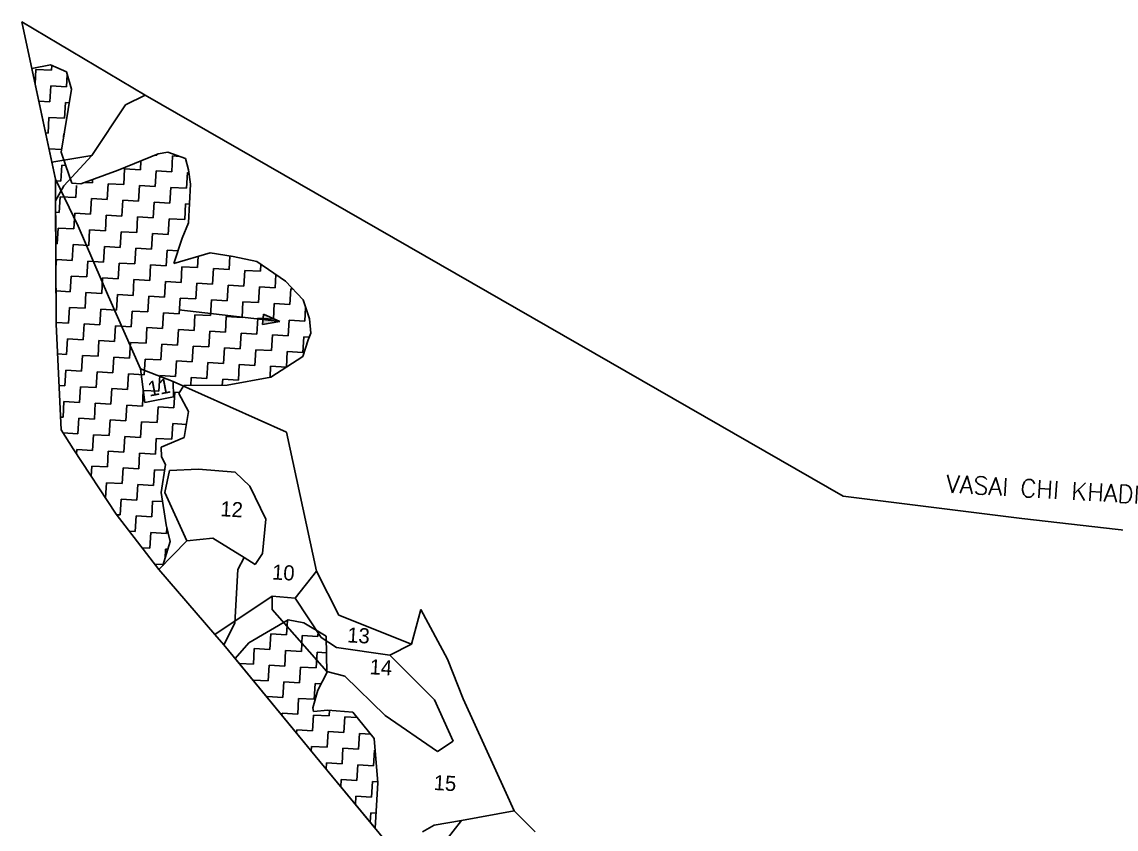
# Model space of a CAD drawing. Header units: metres. Extents: x 268242 to 270106, y 2134353 to 2135981.
# Drawn here: x 268242 to 268905, y 2135491 to 2135981 of the extents above; entities that cross this region are included whole.
import ezdxf

# ---------------------------------------------------------------- set-up
doc = ezdxf.new("R2010")
doc.units = ezdxf.units.M
for name, color, linetype in [('LINE_WATER', 4, 'Continuous'), ('OFF', 1, 'Continuous'), ('POLY_HATCH', 12, 'Continuous'), ('POLY_PARCEL', 6, 'Continuous'), ('TEXT_MAPOUT', 7, 'Continuous'), ('TEXT_PARCEL', 7, 'Continuous'), ('V_BOUND_LINE', 7, 'Continuous')]:
    doc.layers.add(name, color=color, linetype=linetype)
doc.styles.get("Standard").update_dxf_attribs({"font": 'simplex.shx'})
doc.styles.add('TEXT_MAP', font='')
doc.styles.get('TEXT_MAP').set_extended_font_data('Kruti Dev 050')

msp = doc.modelspace()

# ---------------------------------------------------------------- hatches: boundary and pattern name
h = msp.add_hatch(color=256)
h.paths.add_polyline_path([(268388.15, 2135800.51), (268387.79, 2135797.4), (268398.31, 2135799.33)])
h.paths.add_polyline_path([(268398.31, 2135799.33), (268388.51, 2135803.61), (268388.15, 2135800.51)])

# ---------------------------------------------------------------- linework, layer by layer
for points in [[(268398.31, 2135799.33), (268337.09, 2135806.39)], [(268387.79, 2135797.4), (268388.51, 2135803.61)], [(268398.31, 2135799.33), (268388.51, 2135803.61)], [(268398.31, 2135799.33), (268387.79, 2135797.4)]]:
    msp.add_lwpolyline(points)
at = {"layer": 'LINE_WATER'}
for p, q in [((268316.77, 2135936.44), (268304.82, 2135930.69)), ((268304.82, 2135930.69), (268284.44, 2135899.94)), ((268284.44, 2135899.94), (268260.15, 2135895.89)), ((268284.44, 2135899.94), (268267.38, 2135881.55)), ((268267.38, 2135881.55), (268262.43, 2135872.32)), ((268342.03, 2135666.25), (268325, 2135648.89)), ((268376.73, 2135656.05), (268372.91, 2135648.81)), ((268372.91, 2135648.81), (268371.03, 2135616.36)), ((268371.03, 2135616.36), (268364.39, 2135603.18)), ((268508.4, 2135496.66), (268491.74, 2135493.95)), ((268508.4, 2135496.66), (268498.22, 2135483.75)), ((268508.4, 2135496.66), (268540.33, 2135502.61)), ((268491.74, 2135493.95), (268484.72, 2135489.79))]:
    msp.add_line(p, q, dxfattribs=at)
at = {"layer": 'OFF'}
msp.add_line((268393.64, 2135632.74), (268358.95, 2135609.5), dxfattribs=at)
at = {"layer": 'POLY_HATCH'}
for p, q in [((268248.05, 2135952.55), (268259.27, 2135954.84)), ((268259.27, 2135954.84), (268268.99, 2135950.65)), ((268262.36, 2135885.55), (268248.05, 2135952.55)), ((268268.99, 2135950.65), (268272, 2135940.08)), ((268272, 2135940.08), (268265.71, 2135902)), ((268265.71, 2135902), (268268.43, 2135894.15)), ((268324.5, 2135900.85), (268330.44, 2135901.86)), ((268330.44, 2135901.86), (268341.09, 2135898.08)), ((268300.38, 2135890.94), (268324.5, 2135900.85)), ((268341.09, 2135898.08), (268342.95, 2135891.18)), ((268268.43, 2135894.15), (268272.31, 2135883.07)), ((268277.72, 2135882.76), (268300.38, 2135890.94)), ((268342.95, 2135891.18), (268344.26, 2135882.51)), ((268262.81, 2135797.68), (268262.36, 2135885.55)), ((268272.31, 2135883.07), (268277.72, 2135882.76)), ((268344.26, 2135882.51), (268342.9, 2135859.07)), ((268342.9, 2135859.07), (268339.19, 2135849.79)), ((268339.19, 2135849.79), (268334, 2135834.49)), ((268334, 2135834.49), (268356.1, 2135840.9)), ((268356.1, 2135840.9), (268370.01, 2135838.73)), ((268370.01, 2135838.73), (268384.32, 2135835.64)), ((268384.32, 2135835.64), (268401.74, 2135823.77)), ((268401.74, 2135823.77), (268412.39, 2135812.3)), ((268412.39, 2135812.3), (268416.24, 2135800.77)), ((268265.71, 2135733.5), (268262.81, 2135797.68)), ((268416.24, 2135800.77), (268417.1, 2135792.13)), ((268415.51, 2135788.15), (268412.2, 2135777.94)), ((268417.1, 2135792.13), (268415.51, 2135788.15)), ((268412.2, 2135777.94), (268392.92, 2135765.49)), ((268392.92, 2135765.49), (268366.39, 2135760.7)), ((268340.11, 2135760.41), (268337.12, 2135755.61)), ((268337.12, 2135755.61), (268343.05, 2135744.64)), ((268366.39, 2135760.7), (268340.11, 2135760.41)), ((268343.05, 2135744.64), (268340.33, 2135728.97)), ((268272.97, 2135722), (268265.71, 2135733.5)), ((268340.33, 2135728.97), (268326.4, 2135722.99)), ((268299.2, 2135682.48), (268272.97, 2135722)), ((268326.4, 2135722.99), (268326.51, 2135717.11)), ((268326.51, 2135717.11), (268328.95, 2135712.44)), ((268328.95, 2135712.44), (268326.39, 2135695.63)), ((268326.39, 2135695.63), (268329.33, 2135676.01)), ((268325, 2135648.89), (268299.2, 2135682.48)), ((268329.33, 2135676.01), (268331.91, 2135665.91)), ((268331.91, 2135665.91), (268327.44, 2135651.25)), ((268327.44, 2135651.25), (268325, 2135648.89)), ((268379.49, 2135604.36), (268403.39, 2135618.35)), ((268403.39, 2135618.35), (268412.79, 2135616.44)), ((268412.79, 2135616.44), (268426.36, 2135608.42)), ((268371.24, 2135594.85), (268379.49, 2135604.36)), ((268426.36, 2135608.42), (268426.88, 2135586.23)), ((268422.55, 2135532.45), (268371.24, 2135594.85)), ((268426.88, 2135586.23), (268421.29, 2135575.7)), ((268421.29, 2135575.7), (268418.41, 2135565.01)), ((268418.41, 2135565.01), (268418.73, 2135562.73)), ((268418.73, 2135562.73), (268427.38, 2135563.59)), ((268427.38, 2135563.59), (268442.6, 2135562.31)), ((268442.6, 2135562.31), (268455.52, 2135546.47)), ((268455.52, 2135546.47), (268457.74, 2135519.52)), ((268456.07, 2135491.95), (268422.55, 2135532.45)), ((268457.74, 2135519.52), (268456.07, 2135491.95))]:
    msp.add_line(p, q, dxfattribs=at)
at = {"layer": 'POLY_HATCH', "linetype": 'Continuous'}
for p, q in [((268260.03, 2135951.55), (268260.2, 2135954.44)), ((268250.01, 2135943.35), (268250.52, 2135952.1)), ((268250.52, 2135952.1), (268260.03, 2135951.55)), ((268268.99, 2135941.49), (268269.43, 2135949.09)), ((268258.93, 2135932.53), (268259.48, 2135942.04)), ((268259.48, 2135942.04), (268268.99, 2135941.49)), ((268252.24, 2135932.92), (268258.93, 2135932.53)), ((268267.89, 2135922.47), (268268.44, 2135931.98)), ((268268.44, 2135931.98), (268270.64, 2135931.85)), ((268257.83, 2135913.51), (268258.38, 2135923.02)), ((268258.38, 2135923.02), (268267.89, 2135922.47)), ((268256.37, 2135913.6), (268257.83, 2135913.51)), ((268267.23, 2135911.22), (268267.34, 2135912.96)), ((268267.34, 2135912.96), (268267.52, 2135912.95)), ((268258.44, 2135903.93), (268265.96, 2135903.5)), ((268313.78, 2135891.18), (268314.1, 2135896.57)), ((268322.9, 2135900.19), (268323.85, 2135900.14)), ((268323.85, 2135900.14), (268323.87, 2135900.59)), ((268332.8, 2135890.08), (268333.36, 2135899.59)), ((268333.36, 2135899.59), (268337.52, 2135899.34)), ((268265.68, 2135884.43), (268266.23, 2135893.94)), ((268266.23, 2135893.94), (268268.55, 2135893.8)), ((268303.72, 2135882.22), (268304.27, 2135891.73)), ((268304.27, 2135891.73), (268313.78, 2135891.18)), ((268322.74, 2135881.12), (268323.29, 2135890.63)), ((268323.29, 2135890.63), (268332.8, 2135890.08)), ((268341.76, 2135880.01), (268342.31, 2135889.52)), ((268342.31, 2135889.52), (268343.21, 2135889.47)), ((268262.37, 2135884.62), (268265.68, 2135884.43)), ((268274.64, 2135874.37), (268275.07, 2135881.8)), ((268280.04, 2135883.59), (268284.7, 2135883.32)), ((268284.7, 2135883.32), (268284.82, 2135885.32)), ((268293.66, 2135873.26), (268294.21, 2135882.77)), ((268294.21, 2135882.77), (268303.72, 2135882.22)), ((268312.68, 2135872.16), (268313.23, 2135881.67)), ((268313.23, 2135881.67), (268322.74, 2135881.12)), ((268264.58, 2135865.41), (268265.13, 2135874.92)), ((268265.13, 2135874.92), (268274.64, 2135874.37)), ((268331.7, 2135871.05), (268332.25, 2135880.56)), ((268332.25, 2135880.56), (268341.76, 2135880.01)), ((268283.6, 2135864.3), (268284.15, 2135873.81)), ((268284.15, 2135873.81), (268293.66, 2135873.26)), ((268302.62, 2135863.2), (268303.17, 2135872.71)), ((268303.17, 2135872.71), (268312.68, 2135872.16)), ((268321.64, 2135862.1), (268322.19, 2135871.61)), ((268322.19, 2135871.61), (268331.7, 2135871.05)), ((268340.66, 2135860.99), (268341.21, 2135870.5)), ((268341.21, 2135870.5), (268343.55, 2135870.37)), ((268262.46, 2135865.53), (268264.58, 2135865.41)), ((268273.53, 2135855.35), (268274.09, 2135864.86)), ((268274.09, 2135864.86), (268283.6, 2135864.3)), ((268292.56, 2135854.24), (268293.11, 2135863.75)), ((268293.11, 2135863.75), (268302.62, 2135863.2)), ((268311.58, 2135853.14), (268312.13, 2135862.65)), ((268312.13, 2135862.65), (268321.64, 2135862.1)), ((268330.6, 2135852.03), (268331.15, 2135861.54)), ((268331.15, 2135861.54), (268340.66, 2135860.99)), ((268263.47, 2135846.39), (268264.02, 2135855.9)), ((268264.02, 2135855.9), (268273.53, 2135855.35)), ((268282.49, 2135845.28), (268283.04, 2135854.79)), ((268283.04, 2135854.79), (268292.56, 2135854.24)), ((268301.51, 2135844.18), (268302.07, 2135853.69)), ((268302.07, 2135853.69), (268311.58, 2135853.14)), ((268320.53, 2135843.08), (268321.09, 2135852.59)), ((268321.09, 2135852.59), (268330.6, 2135852.03)), ((268262.56, 2135846.44), (268263.47, 2135846.39)), ((268272.43, 2135836.32), (268272.98, 2135845.84)), ((268272.98, 2135845.84), (268282.49, 2135845.28)), ((268291.45, 2135835.22), (268292, 2135844.73)), ((268292, 2135844.73), (268301.51, 2135844.18)), ((268310.47, 2135834.12), (268311.02, 2135843.63)), ((268311.02, 2135843.63), (268320.53, 2135843.08)), ((268329.49, 2135833.01), (268330.04, 2135842.52)), ((268330.04, 2135842.52), (268336.6, 2135842.14)), ((268262.63, 2135831.95), (268262.92, 2135836.88)), ((268262.92, 2135836.88), (268272.43, 2135836.32)), ((268281.39, 2135826.26), (268281.94, 2135835.77)), ((268281.94, 2135835.77), (268291.45, 2135835.22)), ((268300.41, 2135825.16), (268300.96, 2135834.67)), ((268300.96, 2135834.67), (268310.47, 2135834.12)), ((268348.51, 2135831.91), (268348.91, 2135838.81)), ((268367.53, 2135830.81), (268368.01, 2135839.04)), ((268319.43, 2135824.05), (268319.98, 2135833.57)), ((268319.98, 2135833.57), (268329.49, 2135833.01)), ((268338.45, 2135822.95), (268339, 2135832.46)), ((268339, 2135832.46), (268348.51, 2135831.91)), ((268357.47, 2135821.85), (268358.02, 2135831.36)), ((268358.02, 2135831.36), (268367.53, 2135830.81)), ((268376.49, 2135820.74), (268377.04, 2135830.25)), ((268377.04, 2135830.25), (268386.56, 2135829.7)), ((268386.56, 2135829.7), (268386.8, 2135833.95)), ((268271.33, 2135817.3), (268271.88, 2135826.81)), ((268271.88, 2135826.81), (268281.39, 2135826.26)), ((268290.35, 2135816.2), (268290.9, 2135825.71)), ((268290.9, 2135825.71), (268300.41, 2135825.16)), ((268309.37, 2135815.1), (268309.92, 2135824.61)), ((268309.92, 2135824.61), (268319.43, 2135824.05)), ((268328.39, 2135813.99), (268328.94, 2135823.5)), ((268328.94, 2135823.5), (268338.45, 2135822.95)), ((268347.41, 2135812.89), (268347.96, 2135822.4)), ((268347.96, 2135822.4), (268357.47, 2135821.85)), ((268366.43, 2135811.78), (268366.98, 2135821.3)), ((268366.98, 2135821.3), (268376.49, 2135820.74)), ((268395.51, 2135819.64), (268395.98, 2135827.69)), ((268262.71, 2135817.8), (268271.33, 2135817.3)), ((268280.29, 2135807.24), (268280.84, 2135816.75)), ((268280.84, 2135816.75), (268290.35, 2135816.2)), ((268299.31, 2135806.14), (268299.86, 2135815.65)), ((268299.86, 2135815.65), (268309.37, 2135815.1)), ((268385.45, 2135810.68), (268386, 2135820.19)), ((268386, 2135820.19), (268395.51, 2135819.64)), ((268404.47, 2135809.58), (268405.02, 2135819.09)), ((268405.02, 2135819.09), (268406.15, 2135819.02)), ((268318.33, 2135805.03), (268318.88, 2135814.54)), ((268318.88, 2135814.54), (268328.39, 2135813.99)), ((268337.35, 2135803.93), (268337.9, 2135813.44)), ((268337.9, 2135813.44), (268347.41, 2135812.89)), ((268356.37, 2135802.83), (268356.92, 2135812.34)), ((268356.92, 2135812.34), (268366.43, 2135811.78)), ((268375.39, 2135801.72), (268375.94, 2135811.23)), ((268375.94, 2135811.23), (268385.45, 2135810.68)), ((268394.41, 2135800.62), (268394.96, 2135810.13)), ((268394.96, 2135810.13), (268404.47, 2135809.58)), ((268270.22, 2135798.28), (268270.77, 2135807.79)), ((268270.77, 2135807.79), (268280.29, 2135807.24)), ((268289.24, 2135797.18), (268289.8, 2135806.69)), ((268289.8, 2135806.69), (268299.31, 2135806.14)), ((268308.26, 2135796.08), (268308.82, 2135805.59)), ((268308.82, 2135805.59), (268318.33, 2135805.03)), ((268327.29, 2135794.97), (268327.84, 2135804.48)), ((268327.84, 2135804.48), (268337.35, 2135803.93)), ((268346.31, 2135793.87), (268346.86, 2135803.38)), ((268346.86, 2135803.38), (268356.37, 2135802.83)), ((268365.33, 2135792.76), (268365.88, 2135802.27)), ((268365.88, 2135802.27), (268375.39, 2135801.72)), ((268413.43, 2135799.51), (268413.91, 2135807.75)), ((268262.8, 2135798.71), (268270.22, 2135798.28)), ((268279.18, 2135788.22), (268279.73, 2135797.73)), ((268279.73, 2135797.73), (268289.24, 2135797.18)), ((268298.2, 2135787.12), (268298.75, 2135796.63)), ((268298.75, 2135796.63), (268308.26, 2135796.08)), ((268317.22, 2135786.01), (268317.77, 2135795.52)), ((268317.77, 2135795.52), (268327.29, 2135794.97)), ((268384.35, 2135791.66), (268384.9, 2135801.17)), ((268384.9, 2135801.17), (268394.41, 2135800.62)), ((268403.37, 2135790.56), (268403.92, 2135800.07)), ((268403.92, 2135800.07), (268413.43, 2135799.51)), ((268269.12, 2135779.26), (268269.67, 2135788.77)), ((268269.67, 2135788.77), (268279.18, 2135788.22)), ((268336.24, 2135784.91), (268336.8, 2135794.42)), ((268336.8, 2135794.42), (268346.31, 2135793.87)), ((268355.26, 2135783.81), (268355.82, 2135793.32)), ((268355.82, 2135793.32), (268365.33, 2135792.76)), ((268374.29, 2135782.7), (268374.84, 2135792.21)), ((268374.84, 2135792.21), (268384.35, 2135791.66)), ((268393.31, 2135781.6), (268393.86, 2135791.11)), ((268393.86, 2135791.11), (268403.37, 2135790.56)), ((268412.33, 2135780.49), (268412.88, 2135790)), ((268412.88, 2135790), (268416.05, 2135789.82)), ((268288.14, 2135778.16), (268288.69, 2135787.67)), ((268288.69, 2135787.67), (268298.2, 2135787.12)), ((268307.16, 2135777.05), (268307.71, 2135786.57)), ((268307.71, 2135786.57), (268317.22, 2135786.01)), ((268326.18, 2135775.95), (268326.73, 2135785.46)), ((268326.73, 2135785.46), (268336.24, 2135784.91)), ((268345.2, 2135774.85), (268345.75, 2135784.36)), ((268345.75, 2135784.36), (268355.26, 2135783.81)), ((268364.22, 2135773.74), (268364.77, 2135783.25)), ((268364.77, 2135783.25), (268374.29, 2135782.7)), ((268383.24, 2135772.64), (268383.8, 2135782.15)), ((268383.8, 2135782.15), (268393.31, 2135781.6)), ((268263.63, 2135779.58), (268269.12, 2135779.26)), ((268278.08, 2135769.2), (268278.63, 2135778.71)), ((268278.63, 2135778.71), (268288.14, 2135778.16)), ((268297.1, 2135768.1), (268297.65, 2135777.61)), ((268297.65, 2135777.61), (268307.16, 2135777.05)), ((268316.12, 2135766.99), (268316.67, 2135776.5)), ((268316.67, 2135776.5), (268326.18, 2135775.95)), ((268335.14, 2135765.89), (268335.69, 2135775.4)), ((268335.69, 2135775.4), (268345.2, 2135774.85)), ((268402.26, 2135771.54), (268402.82, 2135781.05)), ((268402.82, 2135781.05), (268412.33, 2135780.49)), ((268268.02, 2135760.24), (268268.57, 2135769.75)), ((268268.57, 2135769.75), (268278.08, 2135769.2)), ((268287.04, 2135759.14), (268287.59, 2135768.65)), ((268287.59, 2135768.65), (268297.1, 2135768.1)), ((268354.16, 2135764.78), (268354.71, 2135774.3)), ((268354.71, 2135774.3), (268364.22, 2135773.74)), ((268373.18, 2135763.68), (268373.73, 2135773.19)), ((268373.73, 2135773.19), (268383.24, 2135772.64)), ((268392.37, 2135765.39), (268392.75, 2135772.09)), ((268392.75, 2135772.09), (268402.26, 2135771.54)), ((268306.06, 2135758.03), (268306.61, 2135767.54)), ((268306.61, 2135767.54), (268316.12, 2135766.99)), ((268325.08, 2135756.93), (268325.63, 2135766.44)), ((268325.63, 2135766.44), (268335.14, 2135765.89)), ((268344.37, 2135760.46), (268344.65, 2135765.34)), ((268344.65, 2135765.34), (268354.16, 2135764.78)), ((268363.46, 2135760.67), (268363.67, 2135764.23)), ((268363.67, 2135764.23), (268373.18, 2135763.68)), ((268264.49, 2135760.45), (268268.02, 2135760.24)), ((268276.97, 2135750.18), (268277.53, 2135759.69)), ((268277.53, 2135759.69), (268287.04, 2135759.14)), ((268295.99, 2135749.08), (268296.55, 2135758.59)), ((268296.55, 2135758.59), (268306.06, 2135758.03)), ((268315.02, 2135747.97), (268315.57, 2135757.48)), ((268315.57, 2135757.48), (268325.08, 2135756.93)), ((268334.04, 2135746.87), (268334.59, 2135756.38)), ((268334.59, 2135756.38), (268337.49, 2135756.21)), ((268266.91, 2135741.22), (268267.46, 2135750.73)), ((268267.46, 2135750.73), (268276.97, 2135750.18)), ((268285.93, 2135740.12), (268286.48, 2135749.63)), ((268286.48, 2135749.63), (268295.99, 2135749.08)), ((268304.95, 2135739.01), (268305.5, 2135748.52)), ((268305.5, 2135748.52), (268315.02, 2135747.97)), ((268323.97, 2135737.91), (268324.53, 2135747.42)), ((268324.53, 2135747.42), (268334.04, 2135746.87)), ((268265.36, 2135741.31), (268266.91, 2135741.22)), ((268275.87, 2135731.16), (268276.42, 2135740.67)), ((268276.42, 2135740.67), (268285.93, 2135740.12)), ((268294.89, 2135730.05), (268295.44, 2135739.57)), ((268295.44, 2135739.57), (268304.95, 2135739.01)), ((268313.91, 2135728.95), (268314.46, 2135738.46)), ((268314.46, 2135738.46), (268323.97, 2135737.91)), ((268332.93, 2135727.85), (268333.48, 2135737.36)), ((268333.48, 2135737.36), (268341.7, 2135736.88)), ((268266.86, 2135731.68), (268275.87, 2135731.16)), ((268284.83, 2135721.1), (268285.38, 2135730.61)), ((268285.38, 2135730.61), (268294.89, 2135730.05)), ((268303.85, 2135719.99), (268304.4, 2135729.5)), ((268304.4, 2135729.5), (268313.91, 2135728.95)), ((268322.87, 2135718.89), (268323.42, 2135728.4)), ((268323.42, 2135728.4), (268332.93, 2135727.85)), ((268275.15, 2135718.71), (268275.32, 2135721.65)), ((268275.32, 2135721.65), (268284.83, 2135721.1)), ((268293.79, 2135711.03), (268294.34, 2135720.54)), ((268294.34, 2135720.54), (268303.85, 2135719.99)), ((268312.81, 2135709.93), (268313.36, 2135719.44)), ((268313.36, 2135719.44), (268322.87, 2135718.89)), ((268283.92, 2135705.49), (268284.28, 2135711.59)), ((268284.28, 2135711.59), (268293.79, 2135711.03)), ((268302.75, 2135700.97), (268303.3, 2135710.48)), ((268303.3, 2135710.48), (268312.81, 2135709.93)), ((268321.77, 2135699.87), (268322.32, 2135709.38)), ((268322.32, 2135709.38), (268328.43, 2135709.02)), ((268292.7, 2135692.27), (268293.23, 2135701.52)), ((268293.23, 2135701.52), (268302.75, 2135700.97)), ((268311.7, 2135690.91), (268312.26, 2135700.42)), ((268312.26, 2135700.42), (268321.77, 2135699.87)), ((268301.64, 2135681.95), (268302.19, 2135691.46)), ((268302.19, 2135691.46), (268311.7, 2135690.91)), ((268320.66, 2135680.85), (268321.21, 2135690.36)), ((268321.21, 2135690.36), (268327.24, 2135690.01)), ((268299.51, 2135682.07), (268301.64, 2135681.95)), ((268310.6, 2135671.89), (268311.15, 2135681.4)), ((268311.15, 2135681.4), (268320.66, 2135680.85)), ((268307.18, 2135672.09), (268310.6, 2135671.89)), ((268319.56, 2135661.83), (268320.11, 2135671.34)), ((268320.11, 2135671.34), (268329.62, 2135670.78)), ((268329.62, 2135670.78), (268329.81, 2135674.12)), ((268314.85, 2135662.1), (268319.56, 2135661.83)), ((268328.73, 2135655.49), (268329.07, 2135661.27)), ((268329.07, 2135661.27), (268330.47, 2135661.19)), ((268322.53, 2135652.11), (268327.61, 2135651.82)), ((268402.39, 2135609.31), (268402.9, 2135618.06)), ((268392.33, 2135600.35), (268392.88, 2135609.86)), ((268392.88, 2135609.86), (268402.39, 2135609.31)), ((268421.41, 2135608.2), (268421.59, 2135611.24)), ((268411.35, 2135599.24), (268411.9, 2135608.76)), ((268411.9, 2135608.76), (268421.41, 2135608.2)), ((268382.27, 2135591.39), (268382.82, 2135600.9)), ((268382.82, 2135600.9), (268392.33, 2135600.35)), ((268401.29, 2135590.29), (268401.84, 2135599.8)), ((268401.84, 2135599.8), (268411.35, 2135599.24)), ((268420.31, 2135589.18), (268420.86, 2135598.69)), ((268420.86, 2135598.69), (268426.6, 2135598.36)), ((268373.68, 2135591.89), (268382.27, 2135591.39)), ((268391.23, 2135581.33), (268391.78, 2135590.84)), ((268391.78, 2135590.84), (268401.29, 2135590.29)), ((268410.25, 2135580.22), (268410.8, 2135589.73)), ((268410.8, 2135589.73), (268420.31, 2135589.18)), ((268381.91, 2135581.87), (268391.23, 2135581.33)), ((268400.18, 2135571.27), (268400.74, 2135580.78)), ((268400.74, 2135580.78), (268410.25, 2135580.22)), ((268419.21, 2135570.16), (268419.76, 2135579.67)), ((268419.76, 2135579.67), (268423.29, 2135579.47)), ((268390.64, 2135571.25), (268390.67, 2135571.82)), ((268390.67, 2135571.82), (268400.18, 2135571.27)), ((268409.14, 2135561.2), (268409.69, 2135570.71)), ((268409.69, 2135570.71), (268419.21, 2135570.16)), ((268428.16, 2135560.1), (268428.36, 2135563.5)), ((268399.55, 2135560.41), (268399.63, 2135561.76)), ((268399.63, 2135561.76), (268409.14, 2135561.2)), ((268418.1, 2135551.14), (268418.65, 2135560.65)), ((268418.65, 2135560.65), (268428.16, 2135560.1)), ((268437.12, 2135550.04), (268437.67, 2135559.55)), ((268437.67, 2135559.55), (268445.21, 2135559.11)), ((268408.47, 2135549.57), (268408.59, 2135551.69)), ((268408.59, 2135551.69), (268418.1, 2135551.14)), ((268427.06, 2135541.08), (268427.61, 2135550.59)), ((268427.61, 2135550.59), (268437.12, 2135550.04)), ((268446.08, 2135539.97), (268446.63, 2135549.49)), ((268446.63, 2135549.49), (268453.38, 2135549.09)), ((268417.38, 2135538.73), (268417.55, 2135541.63)), ((268417.55, 2135541.63), (268427.06, 2135541.08)), ((268436.02, 2135531.02), (268436.57, 2135540.53)), ((268436.57, 2135540.53), (268446.08, 2135539.97)), ((268455.04, 2135529.91), (268455.59, 2135539.42)), ((268455.59, 2135539.42), (268456.11, 2135539.39)), ((268426.3, 2135527.92), (268426.51, 2135531.57)), ((268426.51, 2135531.57), (268436.02, 2135531.02)), ((268444.98, 2135520.95), (268445.53, 2135530.46)), ((268445.53, 2135530.46), (268455.04, 2135529.91)), ((268435.21, 2135517.14), (268435.47, 2135521.51)), ((268435.47, 2135521.51), (268444.98, 2135520.95)), ((268453.94, 2135510.89), (268454.49, 2135520.4)), ((268454.49, 2135520.4), (268457.68, 2135520.22)), ((268444.13, 2135506.37), (268444.42, 2135511.44)), ((268444.42, 2135511.44), (268453.94, 2135510.89)), ((268453.05, 2135495.6), (268453.38, 2135501.38)), ((268453.38, 2135501.38), (268456.63, 2135501.19))]:
    msp.add_line(p, q, dxfattribs=at)
at = {"layer": 'POLY_PARCEL'}
for p, q in [((268276.06, 2135857.1), (268262.36, 2135885.55)), ((268294.52, 2135814.32), (268276.06, 2135857.1)), ((268313.94, 2135770.48), (268294.52, 2135814.32)), ((268313.94, 2135770.48), (268316.46, 2135750.23)), ((268333.65, 2135762.95), (268313.94, 2135770.48)), ((268402.37, 2135732.2), (268333.65, 2135762.95)), ((268333.86, 2135753.52), (268333.65, 2135762.95)), ((268316.46, 2135750.23), (268333.86, 2135753.52)), ((268420.5, 2135647.8), (268402.37, 2135732.2)), ((268331.38, 2135708.93), (268328.53, 2135695.62)), ((268349.08, 2135709.71), (268331.38, 2135708.93)), ((268371.16, 2135707.98), (268349.08, 2135709.71)), ((268380.17, 2135699.32), (268371.16, 2135707.98)), ((268328.53, 2135695.62), (268342.03, 2135666.25)), ((268389.87, 2135679.3), (268380.17, 2135699.32)), ((268387.76, 2135658.62), (268389.87, 2135679.3)), ((268342.03, 2135666.25), (268357.74, 2135667.94)), ((268357.74, 2135667.94), (268376.73, 2135656.05)), ((268376.73, 2135656.05), (268383.42, 2135651.86)), ((268383.42, 2135651.86), (268387.76, 2135658.62)), ((268420.5, 2135647.8), (268407.6, 2135631.48)), ((268434.1, 2135621.17), (268420.5, 2135647.8)), ((268393.64, 2135632.74), (268393.62, 2135624.6)), ((268407.6, 2135631.48), (268393.64, 2135632.74)), ((268407.6, 2135631.48), (268423.41, 2135607.69)), ((268393.62, 2135624.6), (268426.75, 2135586.95)), ((268483.8, 2135624.62), (268478.06, 2135603.69)), ((268499.94, 2135594.51), (268483.8, 2135624.62)), ((268478.06, 2135603.69), (268434.1, 2135621.17)), ((268423.41, 2135607.69), (268432.57, 2135601.54)), ((268464.9, 2135596.95), (268478.06, 2135603.69)), ((268432.57, 2135601.54), (268464.9, 2135596.95)), ((268492.07, 2135569.82), (268464.9, 2135596.95)), ((268509.41, 2135570.44), (268499.94, 2135594.51)), ((268426.75, 2135586.95), (268437.68, 2135584.28)), ((268437.68, 2135584.28), (268462.09, 2135560.25)), ((268503.29, 2135544.74), (268492.07, 2135569.82)), ((268535.52, 2135513.17), (268509.41, 2135570.44)), ((268462.09, 2135560.25), (268493.88, 2135538.5)), ((268493.88, 2135538.5), (268503.29, 2135544.74)), ((268540.33, 2135502.61), (268535.52, 2135513.17)), ((268553.09, 2135489.88), (268540.33, 2135502.61))]:
    msp.add_line(p, q, dxfattribs=at)
at = {"layer": 'V_BOUND_LINE'}
for p, q in [((268260.15, 2135895.89), (268241.99, 2135980.91)), ((268241.99, 2135980.91), (268316.77, 2135936.44)), ((268316.77, 2135936.44), (268739.68, 2135693.3)), ((268262.36, 2135885.55), (268260.15, 2135895.89)), ((268262.43, 2135872.32), (268262.36, 2135885.55)), ((268262.81, 2135797.68), (268262.43, 2135872.32)), ((268265.71, 2135733.5), (268262.81, 2135797.68)), ((268272.97, 2135722), (268265.71, 2135733.5)), ((268299.2, 2135682.48), (268272.97, 2135722)), ((268739.68, 2135693.3), (268848.07, 2135679.84)), ((268325, 2135648.89), (268299.2, 2135682.48)), ((268848.07, 2135679.84), (269445.54, 2135610.57)), ((268358.95, 2135609.5), (268325, 2135648.89)), ((268364.39, 2135603.18), (268358.95, 2135609.5)), ((268422.55, 2135532.45), (268364.39, 2135603.18)), ((268478.55, 2135464.79), (268422.55, 2135532.45))]:
    msp.add_line(p, q, dxfattribs=at)

# ---------------------------------------------------------------- texts
at = {"layer": 'TEXT_MAPOUT'}
msp.add_text('VASAI CHI KHADI', height=10.75, rotation=356.67864, dxfattribs=at).set_placement((268801.78, 2135695.65))
at = {"layer": 'TEXT_PARCEL', "style": 'TEXT_MAP'}
for s, rotation, p in [('11', 10.70528, (268319.21, 2135753.65)), ('12', 356.67864, (268362.07, 2135681.21)), ('10', 356.67864, (268393.41, 2135642.86)), ('13', 356.67864, (268438.96, 2135604.72)), ('14', 356.67864, (268452.51, 2135585.39)), ('15', 356.67864, (268491.38, 2135515.21))]:
    msp.add_text(s, height=9.145, rotation=rotation, dxfattribs=at).set_placement(p)

doc.saveas('drawing.dxf')
